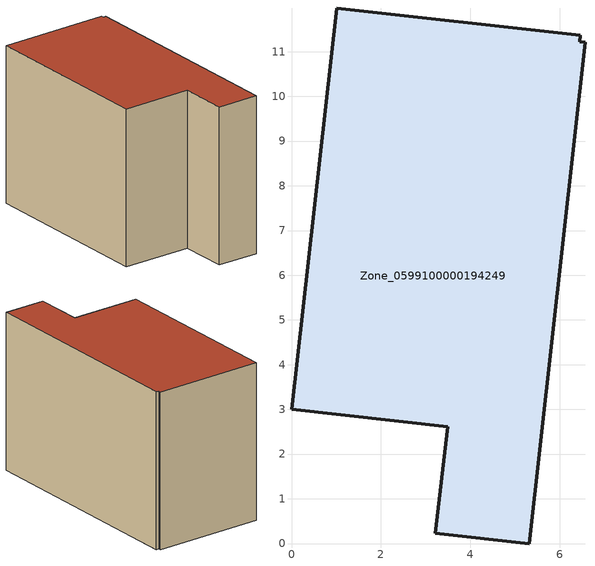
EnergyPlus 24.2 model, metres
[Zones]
Zone_0599100000194249
 floor ground (C_G): 6.56,11.21 5.32,0 3.22,0.23 3.49,2.61 0,3 1.01,11.97 6.46,11.36 6.44,11.22 z0
 wall outside (C_F): 5.32,0 6.56,11.21 6.44,11.22 6.46,11.36 1.01,11.97 0,3 3.49,2.61 3.22,0.23 5.32,0 z0:7.85
 roof outside (C_R): 6.56,11.21 6.44,11.22 6.46,11.36 1.01,11.97 0,3 3.49,2.61 3.22,0.23 5.32,0 z7.85
[BUILDING]
Pand.0599100000194249: North Axis=0; Terrain=City; Loads Convergence Tolerance Value=0.04; Temperature Convergence Tolerance Value=0.4; Solar Distribution=FullExterior; Maximum Number of Warmup Days=25; Minimum Number of Warmup Days=1
[Site:Location]
Rotterdam.The.Hague.AP_ZH_NLD Design_Conditions: Latitude=51.96; Longitude=4.45; Time Zone=1; Elevation=-4.5
[SITE:GROUNDTEMPERATURE:BUILDINGSURFACE]
18, 18, 18, 18, 18, 18, 18, 18, 18, 18, 18, 18
[MATERIAL] Thermal Absorptance=0.9; Solar Absorptance=0.7; Visible Absorptance=0.7
Name | Roughness | Thickness | Conductivity | Density | Specific Heat
G.TC.1975-1991 | MediumSmooth | 0.15 | 0.288461 | 540 | 1210
F.TC.1975-1991 | Rough | 0.3 | 0.230769 | 1920 | 840
R.TC.1975-1991 | MediumRough | 0.2 | 0.153846 | 1500 | 1000
[CONSTRUCTION]
C_G: G.TC.1975-1991
C_F: F.TC.1975-1991
C_R: R.TC.1975-1991
[ZONE]
Zone_0599100000194249: Type=1; Multiplier=1; Ceiling Height=Autocalculate; Volume=Autocalculate; Floor Area=autocalculate; Part of Total Floor Area=Yes
[ZONEINFILTRATION:DESIGNFLOWRATE]
Infil_Zone_0599100000194249: Zone or ZoneList or Space or SpaceList=Zone_0599100000194249; Schedule=AlwaysOn; Design Flow Rate Calculation Method=Flow/Area; Flow Rate per Floor Area=0.003; Constant Term Coefficient=1; Temperature Term Coefficient=0; Velocity Term Coefficient=0; Velocity Squared Term Coefficient=0
[HVACTEMPLATE:ZONE:IDEALLOADSAIRSYSTEM]
Zone_0599100000194249: Maximum Heating Supply Air Temperature=50; Minimum Cooling Supply Air Temperature=13; Maximum Heating Supply Air Humidity Ratio=0.0156; Minimum Cooling Supply Air Humidity Ratio=0.0077; Heating Limit=NoLimit; Cooling Limit=NoLimit; Dehumidification Control Type=ConstantSensibleHeatRatio; Cooling Sensible Heat Ratio=0.7; Dehumidification Setpoint=60; Humidification Control Type=None; Humidification Setpoint=30; Outdoor Air Method=None; Outdoor Air Flow Rate per Person=0.00944; Outdoor Air Flow Rate per Zone Floor Area=0; Outdoor Air Flow Rate per Zone=0; Demand Controlled Ventilation Type=None; Outdoor Air Economizer Type=NoEconomizer; Heat Recovery Type=None; Sensible Heat Recovery Effectiveness=0.7; Latent Heat Recovery Effectiveness=0.65
[ZONECONTROL:THERMOSTAT]
ThermostatControl_Zone_0599100000194249: Zone or ZoneList=Zone_0599100000194249; Control Type Schedule=DualSetpointControlType; Control 1=Thermostat_Zone_0599100000194249; Temperature Difference Between Cutout And Setpoint=0
[THERMOSTATSETPOINT:DUALSETPOINT]
Thermostat_Zone_0599100000194249: Heating Setpoint Temperature Schedule=HeatingSetpoint_Zone_0599100000194249; Cooling Setpoint Temperature Schedule=CoolingSetpoint_Zone_0599100000194249
[SCHEDULE:COMPACT]
HeatingSetpoint_Zone_0599100000194249: Through: 12/31, For: AllDays, Until: 24:00, 21
CoolingSetpoint_Zone_0599100000194249: Through: 12/31, For: AllDays, Until: 24:00, 24
DualSetpointControlType: Through: 12/31, For: AllDays, Until: 24:00, 4
AlwaysOn: Through: 12/31, For: AllDays, Until: 24:00, 1
